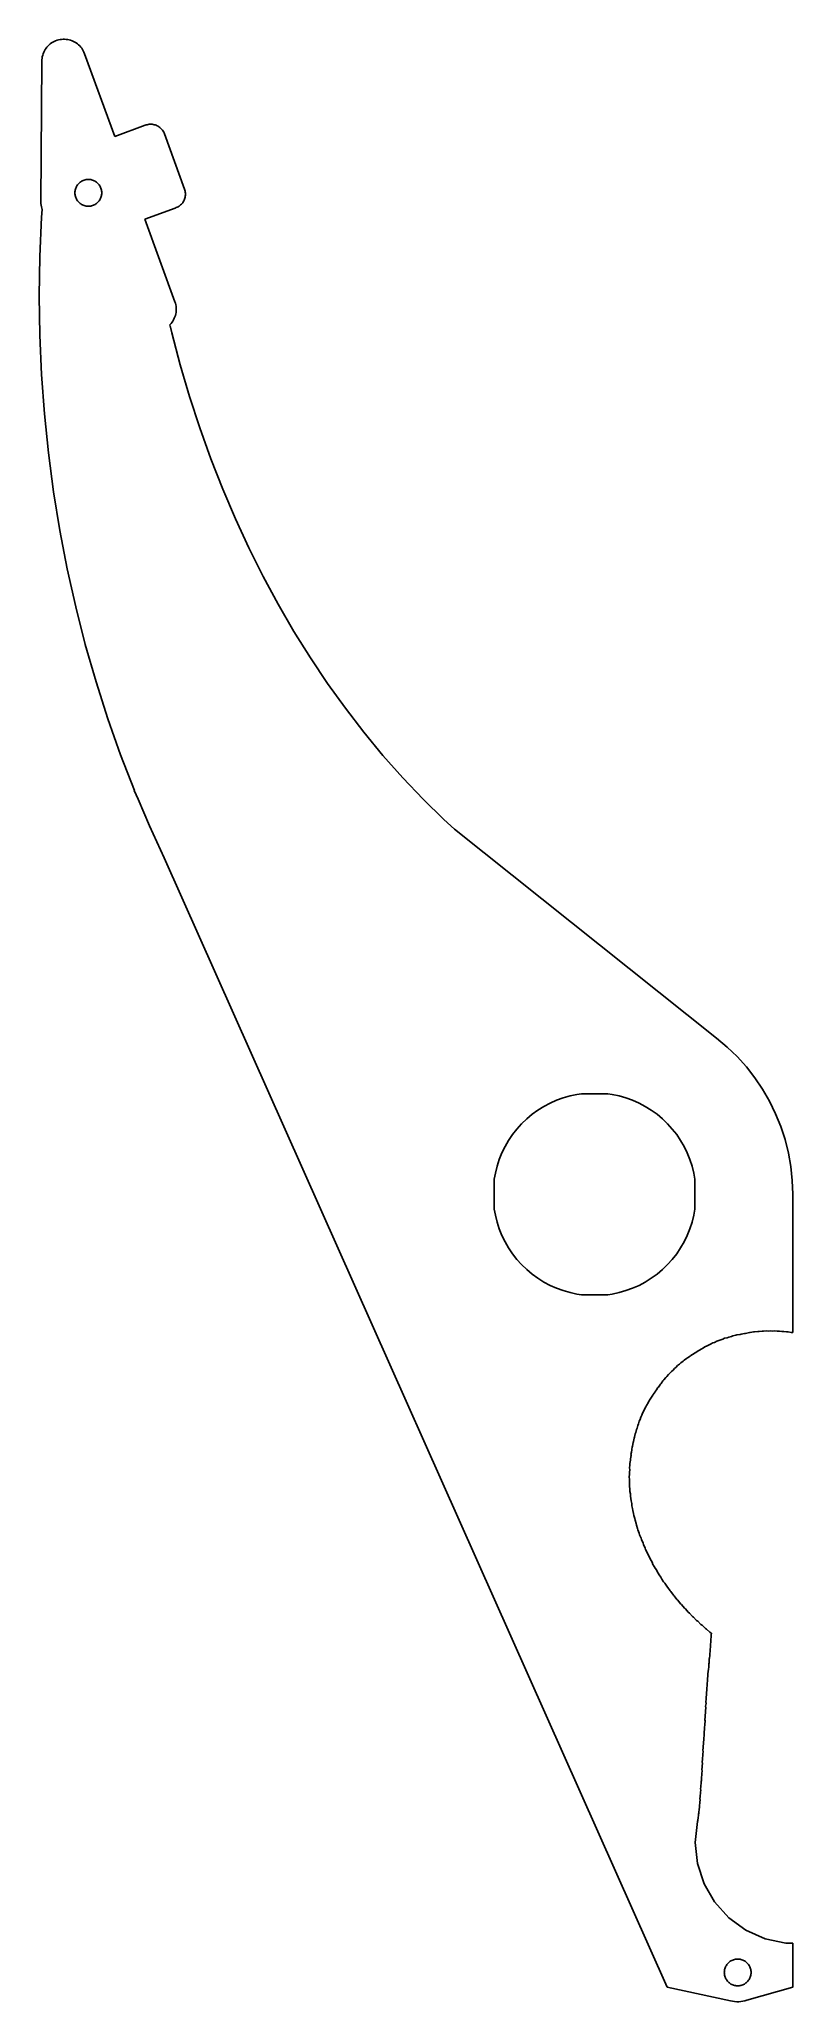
# Model space of a CAD drawing. Header units: metres. Extents: x -61 to 22, y -88 to 126.
import ezdxf

# ---------------------------------------------------------------- set-up
doc = ezdxf.new("R2010")
doc.units = ezdxf.units.M

msp = doc.modelspace()

# ---------------------------------------------------------------- linework, layer by layer
for p, q in [((-60.1663, 124.236), (-60.2069, 124.073)), ((-60.1146, 124.395), (-60.1663, 124.236)), ((-60.0518, 124.55), (-60.1146, 124.395)), ((-59.9784, 124.701), (-60.0518, 124.55)), ((-59.8946, 124.846), (-59.9784, 124.701)), ((-59.8009, 124.985), (-59.8946, 124.846)), ((-59.6978, 125.117), (-59.8009, 124.985)), ((-59.5857, 125.241), (-59.6978, 125.117)), ((-59.4652, 125.358), (-59.5857, 125.241)), ((-59.3369, 125.465), (-59.4652, 125.358)), ((-59.2014, 125.564), (-59.3369, 125.465)), ((-59.0593, 125.653), (-59.2014, 125.564)), ((-58.9114, 125.731), (-59.0593, 125.653)), ((-58.7584, 125.799), (-58.9114, 125.731)), ((-58.6009, 125.857), (-58.7584, 125.799)), ((-58.4399, 125.903), (-58.6009, 125.857)), ((-58.2761, 125.938), (-58.4399, 125.903)), ((-58.1102, 125.961), (-58.2761, 125.938)), ((-57.9431, 125.973), (-58.1102, 125.961)), ((-57.7755, 125.973), (-57.9431, 125.973)), ((-57.6084, 125.961), (-57.7755, 125.973)), ((-57.4425, 125.938), (-57.6084, 125.961)), ((-57.2787, 125.903), (-57.4425, 125.938)), ((-57.1177, 125.857), (-57.2787, 125.903)), ((-56.9602, 125.799), (-57.1177, 125.857)), ((-56.8072, 125.731), (-56.9602, 125.799)), ((-56.6593, 125.653), (-56.8072, 125.731)), ((-56.5172, 125.564), (-56.6593, 125.653)), ((-56.3817, 125.465), (-56.5172, 125.564)), ((-56.2534, 125.358), (-56.3817, 125.465)), ((-56.1329, 125.241), (-56.2534, 125.358)), ((-56.0208, 125.117), (-56.1329, 125.241)), ((-55.9177, 124.985), (-56.0208, 125.117)), ((-55.824, 124.846), (-55.9177, 124.985)), ((-55.7402, 124.701), (-55.824, 124.846)), ((-55.6668, 124.55), (-55.7402, 124.701)), ((-55.604, 124.395), (-55.6668, 124.55)), ((-52.3199, 115.372), (-55.604, 124.395)), ((-60.2593, 123.574), (-60.3652, 108.211)), ((-60.2535, 123.742), (-60.2593, 123.574)), ((-60.2359, 123.908), (-60.2535, 123.742)), ((-60.2069, 124.073), (-60.2359, 123.908)), ((-48.9899, 116.585), (-52.3199, 115.372)), ((-48.8849, 116.623), (-48.9899, 116.585)), ((-48.7776, 116.654), (-48.8849, 116.623)), ((-48.6684, 116.677), (-48.7776, 116.654)), ((-48.5578, 116.693), (-48.6684, 116.677)), ((-48.4464, 116.701), (-48.5578, 116.693)), ((-48.3347, 116.701), (-48.4464, 116.701)), ((-48.2233, 116.693), (-48.3347, 116.701)), ((-48.1127, 116.677), (-48.2233, 116.693)), ((-48.0034, 116.654), (-48.1127, 116.677)), ((-47.8961, 116.623), (-48.0034, 116.654)), ((-47.7912, 116.585), (-47.8961, 116.623)), ((-47.6891, 116.54), (-47.7912, 116.585)), ((-47.5905, 116.487), (-47.6891, 116.54)), ((-47.4958, 116.428), (-47.5905, 116.487)), ((-47.4055, 116.362), (-47.4958, 116.428)), ((-47.3199, 116.291), (-47.4055, 116.362)), ((-47.2396, 116.213), (-47.3199, 116.291)), ((-47.1649, 116.13), (-47.2396, 116.213)), ((-47.0961, 116.042), (-47.1649, 116.13)), ((-47.0336, 115.95), (-47.0961, 116.042)), ((-46.9778, 115.853), (-47.0336, 115.95)), ((-46.9288, 115.752), (-46.9778, 115.853)), ((-46.887, 115.649), (-46.9288, 115.752)), ((-44.6981, 109.635), (-46.887, 115.649)), ((-56.6495, 109.222), (-56.6459, 109.324)), ((-56.6459, 109.12), (-56.6495, 109.222)), ((-56.6459, 109.324), (-56.6353, 109.425)), ((-56.6353, 109.425), (-56.6176, 109.525)), ((-56.6176, 109.525), (-56.5929, 109.624)), ((-56.5929, 109.624), (-56.5614, 109.721)), ((-56.5614, 109.721), (-56.5233, 109.816)), ((-56.5233, 109.816), (-56.4786, 109.907)), ((-56.4786, 109.907), (-56.4276, 109.995)), ((-56.4276, 109.995), (-56.3706, 110.08)), ((-56.3706, 110.08), (-56.3079, 110.16)), ((-56.3079, 110.16), (-56.2397, 110.236)), ((-56.2397, 110.236), (-56.1664, 110.307)), ((-56.1664, 110.307), (-56.0883, 110.372)), ((-56.0883, 110.372), (-56.0059, 110.432)), ((-56.0059, 110.432), (-55.9195, 110.486)), ((-55.9195, 110.486), (-55.8295, 110.534)), ((-55.8295, 110.534), (-55.7364, 110.575)), ((-55.7364, 110.575), (-55.6406, 110.61)), ((-55.6406, 110.61), (-55.5427, 110.638)), ((-55.5427, 110.638), (-55.443, 110.66)), ((-55.443, 110.66), (-55.3421, 110.674)), ((-55.3421, 110.674), (-55.2404, 110.681)), ((-55.2404, 110.681), (-55.1385, 110.681)), ((-55.1385, 110.681), (-55.0369, 110.674)), ((-55.0369, 110.674), (-54.9359, 110.66)), ((-54.9359, 110.66), (-54.8363, 110.638)), ((-54.8363, 110.638), (-54.7383, 110.61)), ((-54.7383, 110.61), (-54.6425, 110.575)), ((-54.6425, 110.575), (-54.5495, 110.534)), ((-54.5495, 110.534), (-54.4595, 110.486)), ((-54.4595, 110.486), (-54.3731, 110.432)), ((-54.3731, 110.432), (-54.2906, 110.372)), ((-54.2906, 110.372), (-54.2125, 110.307)), ((-54.2125, 110.307), (-54.1392, 110.236)), ((-54.1392, 110.236), (-54.071, 110.16)), ((-54.071, 110.16), (-54.0083, 110.08)), ((-54.0083, 110.08), (-53.9513, 109.995)), ((-53.9513, 109.995), (-53.9004, 109.907)), ((-53.9004, 109.907), (-53.8557, 109.816)), ((-53.8557, 109.816), (-53.8175, 109.721)), ((-53.8175, 109.721), (-53.786, 109.624)), ((-53.786, 109.624), (-53.7614, 109.525)), ((-53.7614, 109.525), (-53.7437, 109.425)), ((-53.7437, 109.425), (-53.733, 109.324)), ((-53.733, 109.324), (-53.7295, 109.222)), ((-53.7295, 109.222), (-53.733, 109.12)), ((-44.6636, 109.529), (-44.6981, 109.635)), ((-44.6366, 109.42), (-44.6636, 109.529)), ((-44.6172, 109.31), (-44.6366, 109.42)), ((-44.6055, 109.199), (-44.6172, 109.31)), ((-44.6016, 109.088), (-44.6055, 109.199)), ((-60.3652, 108.211), (-60.3593, 108.044)), ((-60.3593, 108.044), (-60.3418, 107.877)), ((-60.3418, 107.877), (-60.3127, 107.712)), ((-60.3127, 107.712), (-60.2722, 107.55)), ((-60.2283, 107.415), (-60.2901, 106.567)), ((-60.2722, 107.55), (-60.2283, 107.415)), ((-56.6353, 109.019), (-56.6459, 109.12)), ((-56.6176, 108.918), (-56.6353, 109.019)), ((-56.5929, 108.819), (-56.6176, 108.918)), ((-56.5614, 108.722), (-56.5929, 108.819)), ((-56.5233, 108.628), (-56.5614, 108.722)), ((-56.4786, 108.536), (-56.5233, 108.628)), ((-56.4276, 108.448), (-56.4786, 108.536)), ((-56.3706, 108.364), (-56.4276, 108.448)), ((-56.3079, 108.283), (-56.3706, 108.364)), ((-56.2397, 108.207), (-56.3079, 108.283)), ((-56.1664, 108.137), (-56.2397, 108.207)), ((-56.0883, 108.071), (-56.1664, 108.137)), ((-56.0059, 108.011), (-56.0883, 108.071)), ((-55.9195, 107.957), (-56.0059, 108.011)), ((-55.8295, 107.909), (-55.9195, 107.957)), ((-55.7364, 107.868), (-55.8295, 107.909)), ((-55.6406, 107.833), (-55.7364, 107.868)), ((-55.5427, 107.805), (-55.6406, 107.833)), ((-55.443, 107.784), (-55.5427, 107.805)), ((-55.3421, 107.77), (-55.443, 107.784)), ((-55.2404, 107.763), (-55.3421, 107.77)), ((-55.1385, 107.763), (-55.2404, 107.763)), ((-55.0369, 107.77), (-55.1385, 107.763)), ((-54.9359, 107.784), (-55.0369, 107.77)), ((-54.8363, 107.805), (-54.9359, 107.784)), ((-54.7383, 107.833), (-54.8363, 107.805)), ((-54.6425, 107.868), (-54.7383, 107.833)), ((-54.5495, 107.909), (-54.6425, 107.868)), ((-54.4595, 107.957), (-54.5495, 107.909)), ((-54.3731, 108.011), (-54.4595, 107.957)), ((-54.2906, 108.071), (-54.3731, 108.011)), ((-54.2125, 108.137), (-54.2906, 108.071)), ((-54.1392, 108.207), (-54.2125, 108.137)), ((-54.071, 108.283), (-54.1392, 108.207)), ((-54.0083, 108.364), (-54.071, 108.283)), ((-53.9513, 108.448), (-54.0083, 108.364)), ((-53.9004, 108.536), (-53.9513, 108.448)), ((-53.8557, 108.628), (-53.9004, 108.536)), ((-53.8175, 108.722), (-53.8557, 108.628)), ((-53.786, 108.819), (-53.8175, 108.722)), ((-53.7614, 108.918), (-53.786, 108.819)), ((-53.7437, 109.019), (-53.7614, 108.918)), ((-53.733, 109.12), (-53.7437, 109.019)), ((-49.038, 106.355), (-45.7072, 107.566)), ((-45.7072, 107.566), (-45.6022, 107.604)), ((-45.6022, 107.604), (-45.5002, 107.65)), ((-45.5002, 107.65), (-45.4016, 107.702)), ((-45.4016, 107.702), (-45.3069, 107.761)), ((-45.3069, 107.761), (-45.2165, 107.827)), ((-45.2165, 107.827), (-45.131, 107.899)), ((-45.131, 107.899), (-45.0506, 107.976)), ((-45.0506, 107.976), (-44.9759, 108.059)), ((-44.9759, 108.059), (-44.9072, 108.147)), ((-44.9072, 108.147), (-44.8447, 108.24)), ((-44.8447, 108.24), (-44.7889, 108.336)), ((-44.7889, 108.336), (-44.7399, 108.437)), ((-44.7399, 108.437), (-44.6981, 108.54)), ((-44.6981, 108.54), (-44.6636, 108.647)), ((-44.6636, 108.647), (-44.6366, 108.755)), ((-44.6366, 108.755), (-44.6172, 108.865)), ((-44.6172, 108.865), (-44.6055, 108.976)), ((-44.6055, 108.976), (-44.6016, 109.088)), ((-60.2901, 106.567), (-60.4775, 102.276)), ((-45.7539, 97.3318), (-49.038, 106.355)), ((-60.4775, 102.276), (-60.54, 97.98)), ((-60.54, 97.98), (-60.4775, 93.684)), ((-45.7021, 97.1725), (-45.7539, 97.3318)), ((-45.6616, 97.01), (-45.7021, 97.1725)), ((-45.6325, 96.845), (-45.6616, 97.01)), ((-45.615, 96.6784), (-45.6325, 96.845)), ((-45.6325, 96.177), (-45.615, 96.3436)), ((-45.6091, 96.511), (-45.615, 96.6784)), ((-45.615, 96.3436), (-45.6091, 96.511)), ((-46.348, 94.7807), (-46.2827, 94.8438)), ((-46.2771, 94.7066), (-46.348, 94.7807)), ((-46.2827, 94.8438), (-46.1706, 94.9683)), ((-46.1013, 93.9593), (-46.2771, 94.7066)), ((-46.1706, 94.9683), (-46.0675, 95.1003)), ((-46.0675, 95.1003), (-45.9738, 95.2392)), ((-45.9738, 95.2392), (-45.89, 95.3842)), ((-45.89, 95.3842), (-45.8166, 95.5348)), ((-45.8166, 95.5348), (-45.7539, 95.6901)), ((-45.7539, 95.6901), (-45.7021, 95.8494)), ((-45.7021, 95.8494), (-45.6616, 96.012)), ((-45.6616, 96.012), (-45.6325, 96.177)), ((-60.4775, 93.684), (-60.2901, 89.3933)), ((-45.1729, 90.454), (-46.1013, 93.9593)), ((-44.1509, 86.993), (-45.1729, 90.454)), ((-60.2901, 89.3933), (-59.9781, 85.113)), ((-43.0367, 83.5805), (-44.1509, 86.993)), ((-59.9781, 85.113), (-59.5417, 80.8483)), ((-41.8315, 80.2206), (-43.0367, 83.5805)), ((-59.5417, 80.8483), (-58.9816, 76.6046)), ((-40.5368, 76.9174), (-41.8315, 80.2206)), ((-58.9816, 76.6046), (-58.2984, 72.3869)), ((-39.1543, 73.675), (-40.5368, 76.9174)), ((-37.6855, 70.4973), (-39.1543, 73.675)), ((-58.2984, 72.3869), (-57.4929, 68.2004)), ((-36.1324, 67.3881), (-37.6855, 70.4973)), ((-57.4929, 68.2004), (-56.5662, 64.0501)), ((-34.4967, 64.3513), (-36.1324, 67.3881)), ((-32.7805, 61.3906), (-34.4967, 64.3513)), ((-56.5662, 64.0501), (-55.5194, 59.9412)), ((-55.5194, 59.9412), (-54.3537, 55.8787)), ((-30.9858, 58.5095), (-32.7805, 61.3906)), ((-29.1149, 55.7116), (-30.9858, 58.5095)), ((-54.3537, 55.8787), (-53.0705, 51.8674)), ((-27.1701, 53.0003), (-29.1149, 55.7116)), ((-53.0705, 51.8674), (-51.6715, 47.9123)), ((-25.1536, 50.3789), (-27.1701, 53.0003)), ((-23.068, 47.8506), (-25.1536, 50.3789)), ((-51.6715, 47.9123), (-50.1625, 44.0291)), ((-20.9157, 45.4184), (-23.068, 47.8506)), ((-18.6995, 43.0854), (-20.9157, 45.4184)), ((-50.1625, 44.0291), (-50.1782, 44.0199)), ((-50.1782, 44.0199), (-49.7593, 43.0786)), ((-49.7593, 43.0786), (-48.5328, 40.1899)), ((-16.4221, 40.8543), (-18.6995, 43.0854)), ((-15.2693, 39.805), (-16.4221, 40.8543)), ((-48.5328, 40.1899), (-46.917, 36.692)), ((-15.2595, 39.8038), (-15.2693, 39.805)), ((13.2983, 17.021), (-15.2595, 39.8038)), ((-46.917, 36.692), (7.9, -86.48)), ((14.4532, 16.0519), (13.2983, 17.021)), ((15.5377, 15.0046), (14.4532, 16.0519)), ((16.5466, 13.8842), (15.5377, 15.0046)), ((17.4748, 12.6962), (16.5466, 13.8842)), ((-3.41773, 10.5187), (-2.67566, 10.7315)), ((-2.67566, 10.7315), (-1.92055, 10.892)), ((-1.92055, 10.892), (-1.43652, 10.96)), ((-1.43652, 10.96), (1.43652, 10.96)), ((1.43652, 10.96), (1.92055, 10.892)), ((1.92055, 10.892), (2.67566, 10.7315)), ((2.67566, 10.7315), (3.41773, 10.5187)), ((18.3178, 11.4463), (17.4748, 12.6962)), ((19.0717, 10.1406), (18.3178, 11.4463)), ((-7.40058, 8.21918), (-6.80922, 8.7154)), ((-6.80922, 8.7154), (-6.18467, 9.16916)), ((-6.18467, 9.16916), (-5.53, 9.57824)), ((-5.53, 9.57824), (-4.84838, 9.94066)), ((-4.84838, 9.94066), (-4.14315, 10.2547)), ((-4.14315, 10.2547), (-3.41773, 10.5187)), ((3.41773, 10.5187), (4.14315, 10.2547)), ((4.14315, 10.2547), (4.84838, 9.94066)), ((4.84838, 9.94066), (5.53, 9.57824)), ((5.53, 9.57824), (6.18467, 9.16916)), ((6.18467, 9.16916), (6.80922, 8.7154)), ((6.80922, 8.7154), (7.40058, 8.21918)), ((19.7326, 8.78551), (19.0717, 10.1406)), ((20.2974, 7.38763), (19.7326, 8.78551)), ((-9.37941, 5.86091), (-8.94773, 6.5009)), ((-8.94773, 6.5009), (-8.47245, 7.10923)), ((-8.47245, 7.10923), (-7.9559, 7.68292)), ((-7.9559, 7.68292), (-7.40058, 8.21918)), ((7.40058, 8.21918), (7.9559, 7.68292)), ((7.9559, 7.68292), (8.47245, 7.10923)), ((8.47245, 7.10923), (8.94773, 6.5009)), ((8.94773, 6.5009), (9.37941, 5.86091)), ((20.7633, 5.95377), (20.2974, 7.38763)), ((-10.393, 3.78274), (-10.1038, 4.49851)), ((-10.1038, 4.49851), (-9.7654, 5.19236)), ((-9.7654, 5.19236), (-9.37941, 5.86091)), ((9.37941, 5.86091), (9.7654, 5.19236)), ((9.7654, 5.19236), (10.1038, 4.49851)), ((10.1038, 4.49851), (10.393, 3.78274)), ((21.128, 4.49089), (20.7633, 5.95377)), ((21.3898, 3.00614), (21.128, 4.49089)), ((-10.935, 1.63773), (-10.8183, 2.2995)), ((-10.8183, 2.2995), (-10.6316, 3.04855)), ((-10.6316, 3.04855), (-10.393, 3.78274)), ((10.393, 3.78274), (10.6316, 3.04855)), ((10.6316, 3.04855), (10.8183, 2.2995)), ((10.8183, 2.2995), (10.935, 1.63773)), ((21.5474, 1.50674), (21.3898, 3.00614)), ((-10.935, -1.63773), (-10.935, 1.63773)), ((10.935, 1.63773), (10.935, -1.63773)), ((21.6, 0), (21.5474, 1.50674)), ((21.6, -15.0993), (21.6, 0)), ((-10.8183, -2.2995), (-10.935, -1.63773)), ((10.935, -1.63773), (10.8183, -2.2995)), ((-10.6316, -3.04855), (-10.8183, -2.2995)), ((-10.393, -3.78274), (-10.6316, -3.04855)), ((-10.1038, -4.49851), (-10.393, -3.78274)), ((10.393, -3.78274), (10.1038, -4.49851)), ((10.6316, -3.04855), (10.393, -3.78274)), ((10.8183, -2.2995), (10.6316, -3.04855)), ((-9.7654, -5.19236), (-10.1038, -4.49851)), ((-9.37941, -5.86091), (-9.7654, -5.19236)), ((-8.94773, -6.5009), (-9.37941, -5.86091)), ((9.37941, -5.86091), (8.94773, -6.5009)), ((9.7654, -5.19236), (9.37941, -5.86091)), ((10.1038, -4.49851), (9.7654, -5.19236)), ((-8.47245, -7.10923), (-8.94773, -6.5009)), ((-7.9559, -7.68292), (-8.47245, -7.10923)), ((-7.40058, -8.21918), (-7.9559, -7.68292)), ((-6.80922, -8.7154), (-7.40058, -8.21918)), ((7.40058, -8.21918), (6.80922, -8.7154)), ((7.9559, -7.68292), (7.40058, -8.21918)), ((8.47245, -7.10923), (7.9559, -7.68292)), ((8.94773, -6.5009), (8.47245, -7.10923)), ((-6.18467, -9.16916), (-6.80922, -8.7154)), ((-5.53, -9.57824), (-6.18467, -9.16916)), ((-4.84838, -9.94066), (-5.53, -9.57824)), ((-4.14315, -10.2547), (-4.84838, -9.94066)), ((-3.41773, -10.5187), (-4.14315, -10.2547)), ((-2.67566, -10.7315), (-3.41773, -10.5187)), ((3.41773, -10.5187), (2.67566, -10.7315)), ((4.14315, -10.2547), (3.41773, -10.5187)), ((4.84838, -9.94066), (4.14315, -10.2547)), ((5.53, -9.57824), (4.84838, -9.94066)), ((6.18467, -9.16916), (5.53, -9.57824)), ((6.80922, -8.7154), (6.18467, -9.16916)), ((-1.92055, -10.892), (-2.67566, -10.7315)), ((-1.43652, -10.96), (-1.92055, -10.892)), ((1.43652, -10.96), (-1.43652, -10.96)), ((1.92055, -10.892), (1.43652, -10.96)), ((2.67566, -10.7315), (1.92055, -10.892)), ((17.4383, -15.0279), (17.7891, -14.9703)), ((17.7891, -14.9703), (17.9261, -14.9767)), ((17.9261, -14.9767), (18.2535, -14.9307)), ((18.2535, -14.9307), (18.4175, -14.9421)), ((18.4175, -14.9421), (18.7213, -14.9066)), ((18.7213, -14.9066), (18.9119, -14.9244)), ((18.9119, -14.9244), (19.1921, -14.8983)), ((19.1921, -14.8983), (19.4088, -14.9236)), ((19.4088, -14.9236), (19.6655, -14.9056)), ((19.6655, -14.9056), (19.9079, -14.9397)), ((19.9079, -14.9397), (20.1412, -14.9288)), ((20.1412, -14.9288), (20.4087, -14.9728)), ((20.4087, -14.9728), (20.6186, -14.9679)), ((20.6186, -14.9679), (20.9108, -15.023)), ((11.0353, -17.2612), (11.2901, -17.0849)), ((11.2901, -17.0849), (11.3649, -17.0537)), ((11.3649, -17.0537), (11.6796, -16.8467)), ((11.6796, -16.8467), (11.7824, -16.8066)), ((11.7824, -16.8066), (12.0773, -16.6223)), ((12.0773, -16.6223), (12.2086, -16.5745)), ((12.2086, -16.5745), (12.4831, -16.4118)), ((12.4831, -16.4118), (12.6431, -16.3577)), ((12.6431, -16.3577), (12.8964, -16.2154)), ((12.8964, -16.2154), (13.0856, -16.1563)), ((13.0856, -16.1563), (13.317, -16.0333)), ((13.317, -16.0333), (13.5356, -15.9706)), ((13.5356, -15.9706), (13.7444, -15.8658)), ((13.7444, -15.8658), (13.9928, -15.8008)), ((13.9928, -15.8008), (14.1784, -15.7129)), ((14.1784, -15.7129), (14.4566, -15.6469)), ((14.4566, -15.6469), (14.6185, -15.5748)), ((14.6185, -15.5748), (14.9266, -15.5093)), ((14.9266, -15.5093), (15.0644, -15.4518)), ((15.0644, -15.4518), (15.4025, -15.3881)), ((15.4025, -15.3881), (15.5158, -15.3439)), ((15.5158, -15.3439), (15.8838, -15.2834)), ((15.8838, -15.2834), (15.9721, -15.2513)), ((15.9721, -15.2513), (16.3503, -15.1981)), ((16.3503, -15.1981), (16.389, -15.1889)), ((16.389, -15.1889), (16.4331, -15.1741)), ((16.4331, -15.1741), (16.5907, -15.1557)), ((16.5907, -15.1557), (16.872, -15.0958)), ((16.872, -15.0958), (16.9543, -15.0958)), ((16.9543, -15.0958), (17.3284, -15.0254)), ((17.3284, -15.0254), (17.4383, -15.0279)), ((20.9108, -15.023), (21.0975, -15.023)), ((21.0975, -15.023), (21.4136, -15.0902)), ((21.4136, -15.0902), (21.5774, -15.094)), ((21.5774, -15.094), (21.6, -15.0993)), ((8.37629, -19.3191), (8.54996, -19.1801)), ((8.54996, -19.1801), (8.70576, -18.9988)), ((8.70576, -18.9988), (8.90512, -18.8467)), ((8.90512, -18.8467), (9.04554, -18.6908)), ((9.04554, -18.6908), (9.27141, -18.5267)), ((9.27141, -18.5267), (9.39532, -18.3953)), ((9.39532, -18.3953), (9.64844, -18.2203)), ((9.64844, -18.2203), (9.75478, -18.1127)), ((9.75478, -18.1127), (10.0359, -17.9278)), ((10.0359, -17.9278), (10.1236, -17.8431)), ((10.1236, -17.8431), (10.4333, -17.6496)), ((10.4333, -17.6496), (10.5014, -17.5868)), ((10.5014, -17.5868), (10.8404, -17.3858)), ((10.8404, -17.3858), (10.888, -17.344)), ((10.888, -17.344), (11.0353, -17.2612)), ((6.63909, -21.4669), (6.73602, -21.3428)), ((6.73602, -21.3428), (6.89436, -21.0959)), ((6.89436, -21.0959), (6.95274, -21.0368)), ((6.95274, -21.0368), (7.16772, -20.7181)), ((7.16772, -20.7181), (7.24727, -20.6413)), ((7.24727, -20.6413), (7.45288, -20.3512)), ((7.45288, -20.3512), (7.55458, -20.2575)), ((7.55458, -20.2575), (7.74955, -19.9956)), ((7.74955, -19.9956), (7.87435, -19.8858)), ((7.87435, -19.8858), (8.05746, -19.6515)), ((8.05746, -19.6515), (8.20625, -19.5266)), ((8.20625, -19.5266), (8.37629, -19.3191)), ((5.36817, -23.6428), (5.43507, -23.4521)), ((5.43507, -23.4521), (5.58907, -23.1991)), ((5.58907, -23.1991), (5.65088, -23.0353)), ((5.65088, -23.0353), (5.824, -22.7653)), ((5.824, -22.7653), (5.87945, -22.628)), ((5.87945, -22.628), (6.0727, -22.3415)), ((6.0727, -22.3415), (6.12051, -22.2307)), ((6.12051, -22.2307), (6.33491, -21.9282)), ((6.33491, -21.9282), (6.37382, -21.8435)), ((6.37382, -21.8435), (6.59635, -21.5446)), ((6.59635, -21.5446), (6.62064, -21.5047)), ((6.62064, -21.5047), (6.63909, -21.4669)), ((4.48247, -25.9939), (4.55557, -25.6686)), ((4.55557, -25.6686), (4.6297, -25.5072)), ((4.6297, -25.5072), (4.70411, -25.2088)), ((4.70411, -25.2088), (4.79209, -25.0284)), ((4.79209, -25.0284), (4.86654, -24.7569)), ((4.86654, -24.7569), (4.96945, -24.5578)), ((4.96945, -24.5578), (5.04266, -24.3132)), ((5.04266, -24.3132), (5.16156, -24.0958)), ((5.16156, -24.0958), (5.23225, -23.8782)), ((5.23225, -23.8782), (5.36817, -23.6428)), ((4.0504, -27.9164), (4.07562, -27.8041)), ((4.07562, -27.8041), (4.10441, -27.5804)), ((4.10441, -27.5804), (4.1337, -27.4969)), ((4.1337, -27.4969), (4.19537, -27.0923)), ((4.19537, -27.0923), (4.23429, -26.9892)), ((4.23429, -26.9892), (4.30101, -26.6108)), ((4.30101, -26.6108), (4.3506, -26.488)), ((4.3506, -26.488), (4.42114, -26.1361)), ((4.42114, -26.1361), (4.48247, -25.9939)), ((3.81035, -29.8654), (3.85629, -29.5084)), ((3.82334, -30.0246), (3.81035, -29.8654)), ((3.84822, -29.3698), (3.90506, -28.997)), ((3.85629, -29.5084), (3.84822, -29.3698)), ((3.90096, -28.8796), (3.96952, -28.4907)), ((3.90506, -28.997), (3.90096, -28.8796)), ((3.9684, -28.395), (4.02354, -28.1199)), ((3.96952, -28.4907), (3.9684, -28.395)), ((4.02354, -28.1199), (4.02829, -28.0747)), ((4.02829, -28.0747), (4.03952, -28.0401)), ((4.03952, -28.0401), (4.04954, -27.9901)), ((4.04954, -27.9901), (4.0504, -27.9164)), ((3.77974, -30.8709), (3.80633, -30.5452)), ((3.80534, -31.0699), (3.77974, -30.8709)), ((3.78727, -31.3802), (3.80534, -31.0699)), ((3.82049, -31.5981), (3.78727, -31.3802)), ((3.78747, -30.3659), (3.82334, -30.0246)), ((3.80633, -30.5452), (3.78747, -30.3659)), ((3.81019, -31.8932), (3.82049, -31.5981)), ((3.85185, -32.1295), (3.81019, -31.8932)), ((3.84859, -32.4097), (3.85185, -32.1295)), ((3.89949, -32.6636), (3.84859, -32.4097)), ((3.90258, -32.9292), (3.89949, -32.6636)), ((3.96348, -33.2001), (3.90258, -32.9292)), ((3.97226, -33.4513), (3.96348, -33.2001)), ((4.04388, -33.7386), (3.97226, -33.4513)), ((4.05769, -33.9758), (4.04388, -33.7386)), ((4.14071, -34.2785), (4.05769, -33.9758)), ((4.15896, -34.5021), (4.14071, -34.2785)), ((4.25402, -34.8196), (4.15896, -34.5021)), ((4.27612, -35.0299), (4.25402, -34.8196)), ((4.38383, -35.3614), (4.27612, -35.0299)), ((4.40924, -35.5588), (4.38383, -35.3614)), ((4.53014, -35.9034), (4.40924, -35.5588)), ((4.55834, -36.0885), (4.53014, -35.9034)), ((4.69297, -36.4454), (4.55834, -36.0885)), ((4.72348, -36.6184), (4.69297, -36.4454)), ((4.8723, -36.9867), (4.72348, -36.6184)), ((4.90467, -37.1483), (4.8723, -36.9867)), ((5.06811, -37.5272), (4.90467, -37.1483)), ((5.10194, -37.6777), (5.06811, -37.5272)), ((5.28038, -38.0662), (5.10194, -37.6777)), ((5.31528, -38.2062), (5.28038, -38.0662)), ((5.50907, -38.6035), (5.31528, -38.2062)), ((5.54469, -38.7334), (5.50907, -38.6035)), ((5.75414, -39.1386), (5.54469, -38.7334)), ((5.79018, -39.259), (5.75414, -39.1386)), ((6.01552, -39.6712), (5.79018, -39.259)), ((6.0517, -39.7826), (6.01552, -39.6712)), ((6.26057, -40.1443), (6.0517, -39.7826)), ((6.30611, -40.2377), (6.26057, -40.1443)), ((6.32924, -40.3036), (6.30611, -40.2377)), ((6.50835, -40.5978), (6.32924, -40.3036)), ((6.60253, -40.78), (6.50835, -40.5978)), ((6.61078, -40.7901), (6.60253, -40.78)), ((6.62276, -40.8219), (6.61078, -40.7901)), ((6.77119, -41.0534), (6.62276, -40.8219)), ((6.89534, -41.2804), (6.77119, -41.0534)), ((6.9219, -41.3114), (6.89534, -41.2804)), ((6.9322, -41.3368), (6.9219, -41.3114)), ((7.04934, -41.5105), (6.9322, -41.3368)), ((7.20361, -41.7777), (7.04934, -41.5105)), ((7.24871, -41.8278), (7.20361, -41.7777)), ((7.2575, -41.8482), (7.24871, -41.8278)), ((7.34302, -41.9688), (7.2575, -41.8482)), ((7.52726, -42.2714), (7.34302, -41.9688)), ((7.59106, -42.3391), (7.52726, -42.2714)), ((7.59861, -42.3555), (7.59106, -42.3391)), ((7.65248, -42.4279), (7.59861, -42.3555)), ((7.86624, -42.7613), (7.65248, -42.4279)), ((7.94879, -42.8448), (7.86624, -42.7613)), ((7.95544, -42.8584), (7.94879, -42.8448)), ((7.97791, -42.8872), (7.95544, -42.8584)), ((8.22047, -43.2468), (7.97791, -42.8872)), ((8.31088, -43.3341), (8.22047, -43.2468)), ((8.58987, -43.7276), (8.31088, -43.3341)), ((8.68627, -43.8165), (8.58987, -43.7276)), ((8.97435, -44.2034), (8.68627, -43.8165)), ((9.07647, -44.2933), (8.97435, -44.2034)), ((9.37381, -44.6738), (9.07647, -44.2933)), ((9.48137, -44.7641), (9.37381, -44.6738)), ((9.78813, -45.1384), (9.48137, -44.7641)), ((9.9008, -45.2286), (9.78813, -45.1384)), ((10.2172, -45.5969), (9.9008, -45.2286)), ((10.3346, -45.6865), (10.2172, -45.5969)), ((10.6609, -46.0488), (10.3346, -45.6865)), ((10.7827, -46.1373), (10.6609, -46.0488)), ((11.1191, -46.4939), (10.7827, -46.1373)), ((11.2449, -46.5808), (11.1191, -46.4939)), ((11.5916, -46.9317), (11.2449, -46.5808)), ((11.721, -47.0167), (11.5916, -46.9317)), ((12.0784, -47.3619), (11.721, -47.0167)), ((12.2108, -47.4446), (12.0784, -47.3619)), ((12.5791, -47.7841), (12.2108, -47.4446)), ((12.7142, -47.8642), (12.5791, -47.7841)), ((12.6209, -49.1729), (12.6732, -48.7672)), ((12.6315, -49.3028), (12.6209, -49.1729)), ((12.6625, -48.6144), (12.7167, -48.2289)), ((12.6732, -48.7672), (12.6625, -48.6144)), ((12.7064, -48.0529), (12.7327, -47.8805)), ((12.7167, -48.2289), (12.7064, -48.0529)), ((12.7327, -47.8805), (12.7142, -47.8642)), ((12.4402, -51.6073), (12.4536, -51.2228)), ((12.4536, -51.2228), (12.4843, -51.0998)), ((12.4843, -51.0998), (12.5033, -50.6916)), ((12.5033, -50.6916), (12.5301, -50.5893)), ((12.5301, -50.5893), (12.547, -50.2993)), ((12.545, -50.2806), (12.5519, -50.2154)), ((12.547, -50.2993), (12.545, -50.2806)), ((12.5519, -50.2154), (12.5553, -50.1572)), ((12.5553, -50.1572), (12.5597, -50.1411)), ((12.5597, -50.1411), (12.5918, -49.8355)), ((12.5818, -49.7283), (12.6315, -49.3028)), ((12.5918, -49.8355), (12.5818, -49.7283)), ((12.2771, -53.3154), (12.318, -53.1117)), ((12.2805, -53.607), (12.2771, -53.3154)), ((12.318, -52.7972), (12.357, -52.6133)), ((12.318, -53.1117), (12.318, -52.7972)), ((12.357, -52.6133), (12.361, -52.2757)), ((12.361, -52.2757), (12.3978, -52.1119)), ((12.3978, -52.1119), (12.4062, -51.7509)), ((12.4062, -51.7509), (12.4402, -51.6073)), ((12.1053, -55.8548), (12.1472, -55.5565)), ((12.1354, -55.354), (12.1781, -55.0739)), ((12.1472, -55.5565), (12.1354, -55.354)), ((12.1676, -54.8496), (12.2106, -54.5881)), ((12.1781, -55.0739), (12.1676, -54.8496)), ((12.202, -54.3416), (12.2447, -54.0992)), ((12.2106, -54.5881), (12.202, -54.3416)), ((12.2385, -53.8302), (12.2805, -53.607)), ((12.2447, -54.0992), (12.2385, -53.8302)), ((12.0054, -57.8216), (12.0397, -57.4537)), ((12.0273, -57.3355), (12.0642, -56.9844)), ((12.0397, -57.4537), (12.0273, -57.3355)), ((12.0512, -56.8456), (12.0902, -56.5118)), ((12.0642, -56.9844), (12.0512, -56.8456)), ((12.0772, -56.352), (12.1179, -56.0358)), ((12.0902, -56.5118), (12.0772, -56.352)), ((12.1179, -56.0358), (12.1053, -55.8548)), ((11.8689, -59.7171), (11.9004, -59.5601)), ((11.8721, -59.9896), (11.8689, -59.7171)), ((11.9004, -59.2665), (11.93, -59.1272)), ((11.9004, -59.5601), (11.9004, -59.2665)), ((11.93, -59.1272), (11.9337, -58.8121)), ((11.9337, -58.8121), (11.961, -58.6907)), ((11.961, -58.6907), (11.9688, -58.3539)), ((11.9688, -58.3539), (11.988, -58.2733)), ((11.988, -58.2733), (11.9959, -58.1755)), ((11.9959, -58.1755), (12.0058, -57.892)), ((12.0111, -57.8708), (12.0054, -57.8216)), ((12.0058, -57.892), (12.0111, -57.8708)), ((11.7383, -61.9113), (11.7721, -61.6711)), ((11.7503, -62.0824), (11.7383, -61.9113)), ((11.7609, -61.4804), (11.7951, -61.2562)), ((11.7721, -61.6711), (11.7609, -61.4804)), ((11.7853, -61.0455), (11.8195, -60.8376)), ((11.7951, -61.2562), (11.7853, -61.0455)), ((11.8114, -60.6067), (11.8451, -60.4154)), ((11.8195, -60.8376), (11.8114, -60.6067)), ((11.8393, -60.1638), (11.8721, -59.9896)), ((11.8451, -60.4154), (11.8393, -60.1638)), ((11.6203, -64.3197), (11.6232, -64.0705)), ((11.6232, -64.0705), (11.649, -63.9559)), ((11.649, -63.9559), (11.6552, -63.6869)), ((11.6552, -63.6869), (11.6688, -63.6298)), ((11.6645, -63.5937), (11.6867, -63.3558)), ((11.6688, -63.6298), (11.6645, -63.5937)), ((11.6805, -63.1793), (11.7105, -62.8937)), ((11.6918, -63.2868), (11.6805, -63.1793)), ((11.6867, -63.3558), (11.6887, -63.2991)), ((11.6887, -63.2991), (11.6918, -63.2868)), ((11.6981, -62.7607), (11.7298, -62.4899)), ((11.7105, -62.8937), (11.6981, -62.7607)), ((11.7174, -62.3381), (11.7503, -62.0824)), ((11.7298, -62.4899), (11.7174, -62.3381)), ((11.4604, -66.2838), (11.4914, -66.0806)), ((11.4684, -66.4209), (11.4604, -66.2838)), ((11.4842, -65.9256), (11.5153, -65.7362)), ((11.4914, -66.0806), (11.4842, -65.9256)), ((11.5092, -65.5631), (11.5401, -65.3879)), ((11.5153, -65.7362), (11.5092, -65.5631)), ((11.5357, -65.1963), (11.5659, -65.0357)), ((11.5401, -65.3879), (11.5357, -65.1963)), ((11.5634, -64.8252), (11.5926, -64.6797)), ((11.5659, -65.0357), (11.5634, -64.8252)), ((11.5926, -64.45), (11.6203, -64.3197)), ((11.5926, -64.6797), (11.5926, -64.45)), ((10.98, -70.72), (11.2208, -68.4288)), ((11.2208, -68.4288), (11.2592, -68.3105)), ((11.2592, -68.3105), (11.2604, -68.3007)), ((11.2604, -68.2294), (11.2944, -68.0692)), ((11.2604, -68.3007), (11.2604, -68.2294)), ((11.2944, -68.0692), (11.2961, -67.9303)), ((11.2961, -67.9303), (11.3291, -67.7834)), ((11.3291, -67.7834), (11.3327, -67.6268)), ((11.3327, -67.6268), (11.3643, -67.4936)), ((11.3643, -67.4936), (11.3704, -67.3189)), ((11.3704, -67.3189), (11.4001, -67.1997)), ((11.4001, -67.1997), (11.4091, -67.0067)), ((11.4091, -67.0067), (11.4192, -66.9682)), ((11.4192, -66.9682), (11.4438, -66.7768)), ((11.4379, -66.6376), (11.4684, -66.4209)), ((11.4455, -66.7467), (11.4379, -66.6376)), ((11.4438, -66.7768), (11.4455, -66.7467)), ((11.2208, -73.0112), (10.98, -70.72)), ((10.98, -70.72), (10.98, -70.72)), ((10.98, -70.72), (10.98, -70.72)), ((11.9327, -75.2022), (11.2208, -73.0112)), ((11.2208, -73.0112), (11.2208, -73.0112)), ((13.0846, -77.1974), (11.9327, -75.2022)), ((14.6262, -78.9095), (13.0846, -77.1974)), ((16.49, -80.2636), (14.6262, -78.9095)), ((18.5946, -81.2006), (16.49, -80.2636)), ((20.8481, -81.6796), (18.5946, -81.2006)), ((15.1488, -83.4915), (15.2468, -83.4634)), ((15.2468, -83.4634), (15.3465, -83.4422)), ((15.3465, -83.4422), (15.4474, -83.428)), ((15.4474, -83.428), (15.549, -83.4209)), ((15.549, -83.4209), (15.651, -83.4209)), ((15.651, -83.4209), (15.7526, -83.428)), ((15.7526, -83.428), (15.8535, -83.4422)), ((15.8535, -83.4422), (15.9532, -83.4634)), ((15.9532, -83.4634), (16.0512, -83.4915)), ((21.6, -81.6796), (20.8481, -81.6796)), ((21.6, -86.48), (21.6, -81.6796)), ((14.14, -84.88), (14.1436, -84.7782)), ((14.1436, -84.9818), (14.14, -84.88)), ((14.1436, -84.7782), (14.1542, -84.6768)), ((14.1542, -85.0832), (14.1436, -84.9818)), ((14.1542, -84.6768), (14.1719, -84.5764)), ((14.1719, -85.1836), (14.1542, -85.0832)), ((14.1719, -84.5764), (14.1966, -84.4776)), ((14.1966, -85.2824), (14.1719, -85.1836)), ((14.1966, -84.4776), (14.228, -84.3807)), ((14.228, -85.3793), (14.1966, -85.2824)), ((14.228, -84.3807), (14.2662, -84.2862)), ((14.2662, -85.4738), (14.228, -85.3793)), ((14.2662, -84.2862), (14.3109, -84.1946)), ((14.3109, -85.5654), (14.2662, -85.4738)), ((14.3109, -84.1946), (14.3618, -84.1063)), ((14.3618, -85.6537), (14.3109, -85.5654)), ((14.3618, -84.1063), (14.4188, -84.0218)), ((14.4188, -84.0218), (14.4816, -83.9415)), ((14.4816, -83.9415), (14.5498, -83.8658)), ((14.5498, -83.8658), (14.6231, -83.795)), ((14.6231, -83.795), (14.7011, -83.7295)), ((14.7011, -83.7295), (14.7836, -83.6696)), ((14.7836, -83.6696), (14.87, -83.6156)), ((14.87, -83.6156), (14.96, -83.5678)), ((14.96, -83.5678), (15.0531, -83.5263)), ((15.0531, -83.5263), (15.1488, -83.4915)), ((16.0512, -83.4915), (16.1469, -83.5263)), ((16.1469, -83.5263), (16.24, -83.5678)), ((16.24, -83.5678), (16.33, -83.6156)), ((16.33, -83.6156), (16.4164, -83.6696)), ((16.4164, -83.6696), (16.4989, -83.7295)), ((16.4989, -83.7295), (16.5769, -83.795)), ((16.5769, -83.795), (16.6502, -83.8658)), ((16.6502, -83.8658), (16.7184, -83.9415)), ((16.7184, -83.9415), (16.7812, -84.0218)), ((16.7812, -84.0218), (16.8382, -84.1063)), ((16.8382, -84.1063), (16.8891, -84.1946)), ((16.8891, -85.5654), (16.8382, -85.6537)), ((16.8891, -84.1946), (16.9338, -84.2862)), ((16.9338, -85.4738), (16.8891, -85.5654)), ((16.9338, -84.2862), (16.972, -84.3807)), ((16.972, -85.3793), (16.9338, -85.4738)), ((16.972, -84.3807), (17.0034, -84.4776)), ((17.0034, -85.2824), (16.972, -85.3793)), ((17.0034, -84.4776), (17.0281, -84.5764)), ((17.0281, -85.1836), (17.0034, -85.2824)), ((17.0281, -84.5764), (17.0458, -84.6768)), ((17.0458, -85.0832), (17.0281, -85.1836)), ((17.0458, -84.6768), (17.0564, -84.7782)), ((17.0564, -84.9818), (17.0458, -85.0832)), ((17.0564, -84.7782), (17.06, -84.88)), ((17.06, -84.88), (17.0564, -84.9818)), ((7.9, -86.48), (14.8258, -87.9849)), ((14.4188, -85.7382), (14.3618, -85.6537)), ((14.4816, -85.8185), (14.4188, -85.7382)), ((14.5498, -85.8942), (14.4816, -85.8185)), ((14.6231, -85.965), (14.5498, -85.8942)), ((14.7011, -86.0305), (14.6231, -85.965)), ((14.7836, -86.0904), (14.7011, -86.0305)), ((14.87, -86.1444), (14.7836, -86.0904)), ((14.96, -86.1922), (14.87, -86.1444)), ((15.0531, -86.2337), (14.96, -86.1922)), ((15.1488, -86.2685), (15.0531, -86.2337)), ((15.2468, -86.2966), (15.1488, -86.2685)), ((15.3465, -86.3178), (15.2468, -86.2966)), ((15.4474, -86.332), (15.3465, -86.3178)), ((15.549, -86.3391), (15.4474, -86.332)), ((15.651, -86.3391), (15.549, -86.3391)), ((15.7526, -86.332), (15.651, -86.3391)), ((15.8535, -86.3178), (15.7526, -86.332)), ((15.9532, -86.2966), (15.8535, -86.3178)), ((16.0512, -86.2685), (15.9532, -86.2966)), ((16.1469, -86.2337), (16.0512, -86.2685)), ((16.24, -86.1922), (16.1469, -86.2337)), ((16.33, -86.1444), (16.24, -86.1922)), ((16.4164, -86.0904), (16.33, -86.1444)), ((16.4989, -86.0305), (16.4164, -86.0904)), ((16.5769, -85.965), (16.4989, -86.0305)), ((16.6502, -85.8942), (16.5769, -85.965)), ((16.5889, -87.9234), (21.6, -86.48)), ((16.7184, -85.8185), (16.6502, -85.8942)), ((16.7812, -85.7382), (16.7184, -85.8185)), ((16.8382, -85.6537), (16.7812, -85.7382)), ((14.8258, -87.9849), (15.0443, -88.0314)), ((15.0443, -88.0314), (15.2655, -88.0625)), ((15.2655, -88.0625), (15.4883, -88.0781)), ((15.4883, -88.0781), (15.7117, -88.0781)), ((15.7117, -88.0781), (15.9345, -88.0625)), ((15.9345, -88.0625), (16.1557, -88.0314)), ((16.1557, -88.0314), (16.3741, -87.9849)), ((16.3741, -87.9849), (16.5889, -87.9234))]:
    msp.add_line(p, q)

doc.saveas('drawing.dxf')
